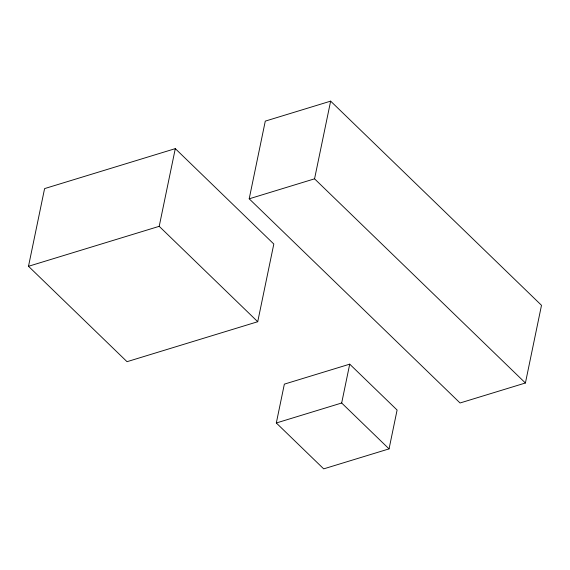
<?xml version="1.0" encoding="UTF-8"?>
<svg xmlns="http://www.w3.org/2000/svg" width="570" height="570" viewBox="0 0 570 570"><rect width="100%" height="100%" fill="white"/><g stroke="black" fill="none" stroke-linecap="round" stroke-linejoin="round"><path stroke-width="0.85" d="M28.5 266.29L44.588 188.599L175.296 148.635L273.814 244.031L257.726 321.722L127.025 361.686L28.5 266.29L159.208 226.326L257.726 321.722M159.208 226.326L175.296 148.635M249.197 198.809L265.285 121.118L330.643 101.139L541.5 305.306L525.412 382.997L460.061 402.983L249.197 198.809L314.555 178.83L525.412 382.997M314.555 178.83L330.643 101.139M276.315 422.983L284.359 384.137L349.716 364.159L397.098 410.037L389.053 448.882L323.696 468.861L276.315 422.983L341.672 403.004L389.053 448.882M341.672 403.004L349.716 364.159"/></g></svg>
